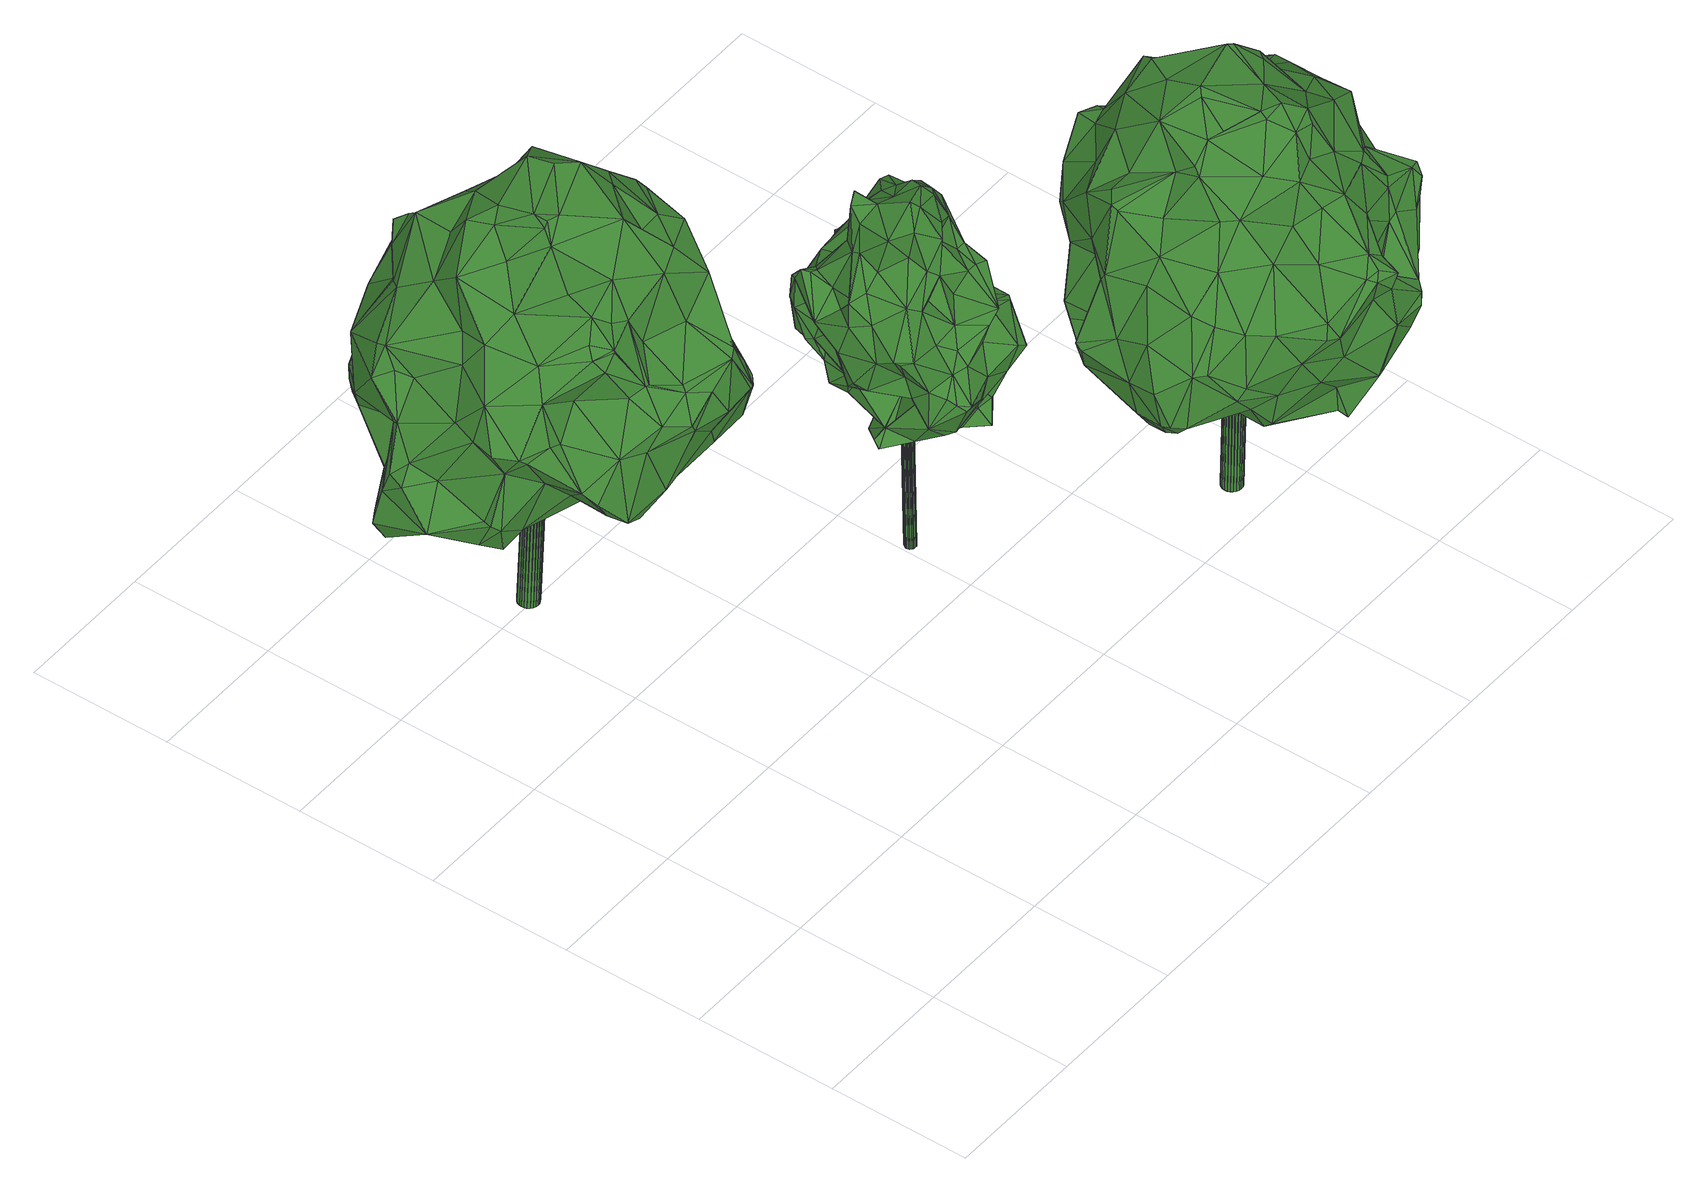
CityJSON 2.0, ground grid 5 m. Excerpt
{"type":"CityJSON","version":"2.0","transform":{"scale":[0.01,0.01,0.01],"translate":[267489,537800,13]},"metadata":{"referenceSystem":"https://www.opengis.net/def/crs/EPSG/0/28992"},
"CityObjects":{
"tree1":{"type":"SolitaryVegetationObject","attributes":{"gtid":168,"crown_width_m":11.25,"crown_median_z":23.68,"crown_r50_m":0.382,"crown_porosity":0.897,"trunk_H_m":9.99,"trunk_DBH_m":0.718,"trunk_radius_m":0.359,"trunk_base_height_m":13.69,"original_gtid":"168"},"geometry":[{"type":"Solid","lod":"3","boundaries":[[[[0,1,2]],[[3,4,5]],[[3,5,6]],[[7,8,9]],[[7,9,10]],[[11,12,13]],[[14,15,16]],[[17,18,19]],[[20,21,22]],[[23,24,25]],[[26,27,28]],[[26,28,29]],[[30,31,32]],[[25,33,34]],[[25,34,35]],[[36,37,38]],[[39,12,11]],[[40,39,11]],[[41,42,43]],[[44,45,46]],[[13,12,26]],[[41,10,9]],[[47,48,49]],[[50,49,14]],[[51,52,53]],[[54,55,56]],[[57,52,58]],[[59,60,61]],[[62,63,64]],[[35,23,25]],[[65,66,67]],[[68,47,69]],[[70,71,72]],[[73,71,70]],[[74,75,76]],[[74,76,77]],[[33,25,78]],[[79,80,81]],[[82,47,68]],[[83,84,85]],[[33,84,83]],[[86,87,88]],[[89,15,48]],[[90,91,1]],[[18,92,93]],[[17,92,18]],[[94,31,30]],[[41,9,8]],[[17,19,45]],[[45,95,17]],[[96,97,98]],[[99,100,101]],[[83,34,33]],[[93,92,42]],[[47,49,50]],[[102,103,58]],[[104,105,1]],[[106,19,107]],[[108,109,74]],[[50,110,47]],[[111,112,90]],[[113,114,32]],[[71,115,39]],[[110,69,47]],[[113,21,116]],[[117,118,102]],[[119,120,121]],[[65,122,66]],[[65,123,122]],[[124,125,67]],[[67,125,126]],[[127,128,10]],[[129,105,104]],[[25,24,78]],[[130,96,131]],[[124,67,132]],[[133,134,135]],[[84,33,78]],[[130,131,136]],[[137,130,136]],[[138,115,139]],[[138,140,115]],[[141,142,143]],[[143,142,144]],[[145,146,147]],[[148,88,149]],[[150,77,151]],[[92,152,42]],[[77,150,153]],[[76,154,77]],[[4,155,23]],[[35,34,83]],[[151,156,150]],[[16,0,56]],[[96,98,131]],[[153,150,157]],[[76,158,159]],[[158,76,75]],[[160,78,24]],[[161,104,162]],[[83,85,163]],[[155,87,24]],[[126,65,67]],[[156,151,154]],[[154,164,156]],[[165,166,80]],[[26,165,27]],[[47,167,48]],[[47,82,167]],[[48,15,49]],[[168,169,110]],[[111,170,112]],[[111,171,170]],[[46,172,106]],[[101,100,54]],[[110,50,173]],[[174,69,169]],[[110,169,69]],[[103,142,141]],[[44,175,45]],[[171,111,132]],[[61,176,126]],[[177,144,178]],[[133,179,180]],[[26,12,165]],[[63,62,181]],[[182,140,138]],[[167,82,161]],[[103,102,122]],[[147,183,18]],[[146,183,147]],[[41,184,10]],[[19,183,146]],[[19,18,183]],[[125,60,185]],[[2,164,186]],[[164,91,156]],[[2,91,164]],[[65,3,6]],[[180,134,133]],[[181,17,95]],[[63,187,168]],[[0,2,56]],[[110,173,168]],[[151,77,154]],[[32,20,22]],[[113,22,21]],[[168,188,63]],[[32,22,113]],[[135,177,35]],[[189,177,135]],[[1,91,2]],[[135,116,190]],[[135,134,189]],[[36,52,57]],[[100,62,55]],[[100,55,54]],[[191,98,81]],[[182,138,191]],[[181,95,63]],[[62,64,55]],[[192,193,96]],[[26,29,13]],[[46,13,29]],[[134,180,143]],[[89,1,15]],[[136,194,195]],[[196,197,51]],[[196,51,108]],[[198,3,176]],[[126,176,3]],[[68,192,199]],[[137,192,130]],[[130,192,96]],[[179,200,201]],[[202,72,71]],[[203,186,159]],[[48,167,162]],[[182,12,140]],[[192,137,204]],[[137,195,204]],[[123,65,178]],[[205,206,184]],[[207,208,209]],[[92,17,210]],[[30,211,212]],[[207,21,208]],[[136,195,137]],[[213,214,215]],[[213,209,214]],[[21,207,213]],[[95,187,63]],[[216,217,121]],[[205,43,152]],[[168,187,169]],[[204,195,218]],[[204,218,61]],[[160,24,87]],[[20,7,10]],[[123,178,142]],[[38,217,219]],[[108,36,219]],[[108,53,36]],[[4,220,149]],[[193,97,96]],[[221,222,223]],[[161,162,167]],[[88,148,86]],[[224,131,191]],[[195,220,218]],[[222,221,225]],[[222,225,169]],[[140,39,115]],[[180,201,38]],[[217,38,201]],[[8,226,145]],[[42,147,93]],[[48,162,89]],[[157,197,196]],[[157,196,153]],[[61,227,204]],[[60,227,61]],[[228,99,229]],[[179,133,230]],[[179,230,21]],[[45,19,172]],[[74,77,196]],[[153,196,77]],[[44,46,28]],[[94,226,31]],[[94,106,226]],[[204,161,199]],[[90,112,170]],[[79,27,165]],[[80,191,81]],[[79,165,80]],[[49,15,14]],[[16,1,0]],[[198,176,61]],[[65,6,178]],[[81,98,231]],[[202,71,40]],[[6,177,178]],[[89,162,1]],[[226,8,7]],[[20,32,7]],[[182,166,12]],[[11,202,40]],[[171,118,232]],[[171,232,170]],[[156,233,150]],[[234,139,148]],[[224,235,131]],[[236,92,237]],[[210,237,92]],[[193,174,97]],[[147,18,93]],[[31,226,7]],[[31,7,32]],[[11,13,94]],[[30,11,94]],[[136,238,194]],[[223,187,95]],[[146,107,19]],[[145,107,146]],[[226,107,145]],[[108,74,196]],[[239,163,240]],[[212,240,202]],[[239,240,212]],[[159,154,76]],[[236,152,92]],[[68,199,82]],[[157,150,233]],[[45,172,46]],[[133,135,190]],[[46,106,13]],[[208,10,209]],[[207,209,213]],[[152,236,228]],[[99,228,236]],[[99,236,237]],[[241,239,113]],[[163,239,241]],[[12,39,140]],[[87,86,73]],[[204,199,192]],[[101,203,229]],[[113,239,114]],[[161,227,60]],[[65,126,3]],[[75,74,109]],[[158,203,159]],[[54,203,101]],[[56,203,54]],[[19,106,172]],[[94,13,106]],[[145,242,8]],[[189,134,143]],[[106,107,226]],[[70,84,73]],[[87,73,84]],[[40,71,39]],[[86,148,139]],[[80,166,191]],[[182,191,166]],[[82,199,161]],[[162,104,1]],[[16,15,1]],[[188,14,243]],[[64,243,55]],[[188,243,64]],[[192,68,193]],[[197,157,233]],[[95,45,175]],[[178,144,142]],[[241,113,116]],[[83,163,241]],[[141,143,180]],[[102,58,117]],[[36,38,219]],[[42,242,147]],[[212,202,11]],[[244,245,109]],[[246,245,244]],[[246,244,205]],[[244,206,205]],[[139,115,71]],[[212,211,239]],[[114,239,211]],[[81,225,79]],[[206,121,120]],[[59,247,60]],[[60,247,185]],[[61,126,247]],[[126,125,247]],[[61,247,59]],[[185,247,125]],[[108,219,217]],[[38,141,180]],[[1,105,90]],[[225,231,248]],[[225,248,169]],[[102,118,171]],[[75,246,158]],[[23,155,24]],[[165,12,166]],[[244,216,206]],[[235,234,238]],[[210,17,249]],[[101,229,99]],[[191,138,224]],[[224,138,235]],[[14,188,173]],[[14,173,50]],[[139,234,138]],[[235,138,234]],[[69,174,193]],[[69,193,68]],[[124,132,111]],[[85,84,72]],[[72,240,85]],[[85,240,163]],[[70,72,84]],[[75,245,246]],[[109,245,75]],[[122,123,142]],[[122,142,103]],[[169,187,222]],[[63,188,64]],[[168,173,188]],[[213,179,21]],[[20,208,21]],[[53,52,36]],[[160,84,78]],[[179,213,200]],[[20,10,208]],[[67,66,132]],[[56,2,186]],[[108,51,53]],[[156,232,233]],[[91,232,156]],[[58,51,117]],[[179,201,180]],[[223,222,187]],[[131,98,191]],[[97,231,98]],[[159,186,164]],[[159,164,154]],[[149,88,155]],[[149,155,4]],[[155,88,87]],[[221,79,225]],[[95,175,223]],[[175,221,223]],[[175,79,221]],[[204,227,161]],[[131,238,136]],[[235,238,131]],[[4,198,218]],[[61,218,198]],[[91,90,232]],[[170,232,90]],[[244,109,216]],[[109,108,216]],[[217,216,108]],[[119,215,214]],[[216,121,206]],[[160,87,84]],[[203,56,186]],[[104,161,129]],[[161,60,129]],[[119,209,128]],[[10,128,209]],[[122,102,66]],[[102,171,66]],[[171,132,66]],[[51,58,52]],[[218,220,4]],[[21,190,116]],[[230,190,21]],[[230,133,190]],[[201,200,217]],[[217,200,213]],[[125,250,60]],[[124,250,125]],[[111,250,124]],[[129,60,250]],[[90,250,111]],[[90,105,250]],[[129,250,105]],[[249,17,181]],[[14,16,243]],[[158,229,203]],[[229,158,251]],[[229,251,228]],[[55,243,56]],[[16,56,243]],[[71,73,86]],[[86,139,71]],[[97,248,231]],[[97,174,248]],[[35,252,23]],[[177,6,252]],[[177,252,35]],[[5,252,6]],[[5,4,252]],[[4,23,252]],[[158,246,251]],[[152,251,205]],[[246,205,251]],[[228,251,152]],[[3,198,4]],[[81,231,225]],[[58,103,37]],[[119,214,209]],[[37,57,58]],[[38,37,141]],[[103,141,37]],[[37,36,57]],[[116,253,241]],[[116,135,253]],[[35,253,135]],[[83,241,253]],[[83,253,35]],[[148,194,234]],[[238,234,194]],[[149,194,148]],[[220,195,194]],[[220,194,149]],[[11,30,212]],[[72,202,240]],[[177,189,144]],[[143,144,189]],[[152,43,42]],[[184,41,43]],[[184,43,205]],[[100,99,254]],[[100,254,62]],[[210,249,254]],[[237,254,99]],[[210,254,237]],[[62,254,181]],[[249,181,254]],[[41,8,242]],[[41,242,42]],[[46,29,28]],[[147,242,145]],[[118,117,255]],[[51,197,255]],[[51,255,117]],[[255,197,233]],[[255,233,232]],[[255,232,118]],[[169,248,174]],[[127,10,184]],[[127,184,206]],[[121,217,215]],[[121,215,119]],[[213,215,217]],[[32,211,30]],[[114,211,32]],[[44,28,175]],[[175,28,79]],[[27,79,28]],[[128,120,119]],[[127,206,120]],[[127,120,128]],[[256,257,258]],[[256,258,259]],[[259,258,260]],[[259,260,261]],[[258,257,262]],[[258,262,260]],[[260,262,263]],[[260,263,261]],[[262,257,264]],[[262,264,263]],[[263,264,265]],[[263,265,261]],[[264,257,266]],[[264,266,265]],[[265,266,267]],[[265,267,261]],[[266,257,268]],[[266,268,267]],[[267,268,269]],[[267,269,261]],[[268,257,270]],[[268,270,269]],[[269,270,271]],[[269,271,261]],[[270,257,272]],[[270,272,271]],[[271,272,273]],[[271,273,261]],[[272,257,274]],[[272,274,273]],[[273,274,275]],[[273,275,261]],[[274,257,276]],[[274,276,275]],[[275,276,277]],[[275,277,261]],[[276,257,278]],[[276,278,277]],[[277,278,279]],[[277,279,261]],[[278,257,280]],[[278,280,279]],[[279,280,281]],[[279,281,261]],[[280,257,282]],[[280,282,281]],[[281,282,283]],[[281,283,261]],[[282,257,284]],[[282,284,283]],[[283,284,285]],[[283,285,261]],[[284,257,286]],[[284,286,285]],[[285,286,287]],[[285,287,261]],[[286,257,288]],[[286,288,287]],[[287,288,289]],[[287,289,261]],[[288,257,290]],[[288,290,289]],[[289,290,291]],[[289,291,261]],[[290,257,292]],[[290,292,291]],[[291,292,293]],[[291,293,261]],[[292,257,294]],[[292,294,293]],[[293,294,295]],[[293,295,261]],[[294,257,296]],[[294,296,295]],[[295,296,297]],[[295,297,261]],[[296,257,298]],[[296,298,297]],[[297,298,299]],[[297,299,261]],[[298,257,300]],[[298,300,299]],[[299,300,301]],[[299,301,261]],[[300,257,302]],[[300,302,301]],[[301,302,303]],[[301,303,261]],[[302,257,304]],[[302,304,303]],[[303,304,305]],[[303,305,261]],[[304,257,256]],[[304,256,305]],[[305,256,259]],[[305,259,261]]]]}]},
"tree2":{"type":"SolitaryVegetationObject","attributes":{"gtid":264,"crown_width_m":6.87,"crown_median_z":22.61,"crown_r50_m":0.306,"crown_porosity":0.912,"trunk_H_m":9.12,"trunk_DBH_m":0.391,"trunk_radius_m":0.196,"trunk_base_height_m":13.49,"original_gtid":"264"},"geometry":[{"type":"Solid","lod":"3","boundaries":[[[[306,307,308]],[[306,309,307]],[[310,311,312]],[[313,311,314]],[[315,316,317]],[[318,319,320]],[[321,322,323]],[[324,325,326]],[[327,328,329]],[[330,331,332]],[[333,334,335]],[[336,337,338]],[[339,340,341]],[[331,342,343]],[[330,342,331]],[[344,345,346]],[[318,347,348]],[[349,350,351]],[[318,352,347]],[[353,354,355]],[[356,357,358]],[[359,358,357]],[[360,361,362]],[[308,363,306]],[[364,320,319]],[[343,365,331]],[[366,367,364]],[[307,364,367]],[[368,369,370]],[[368,370,371]],[[348,372,318]],[[345,373,374]],[[375,376,377]],[[378,379,380]],[[336,381,337]],[[382,383,384]],[[385,386,339]],[[387,313,388]],[[389,390,311]],[[391,392,393]],[[394,395,396]],[[397,398,399]],[[397,400,398]],[[307,393,308]],[[341,365,339]],[[319,318,372]],[[401,402,403]],[[319,372,327]],[[340,404,405]],[[340,405,346]],[[375,406,407]],[[357,407,406]],[[408,324,409]],[[410,411,412]],[[413,396,395]],[[414,415,416]],[[417,418,419]],[[417,419,353]],[[332,331,341]],[[385,420,421]],[[310,334,422]],[[423,375,424]],[[423,376,375]],[[341,331,365]],[[386,385,399]],[[397,399,385]],[[373,344,405]],[[339,420,385]],[[425,363,426]],[[423,424,380]],[[316,427,383]],[[339,365,420]],[[329,366,364]],[[329,428,366]],[[399,398,429]],[[430,431,432]],[[360,433,361]],[[434,435,436]],[[385,421,397]],[[437,438,439]],[[440,441,430]],[[442,443,396]],[[382,378,383]],[[393,367,444]],[[445,356,446]],[[371,370,314]],[[447,448,449]],[[410,450,451]],[[396,413,442]],[[376,423,325]],[[452,437,445]],[[421,453,397]],[[348,369,454]],[[455,322,456]],[[455,382,322]],[[448,401,449]],[[457,458,459]],[[459,460,457]],[[364,461,320]],[[364,307,461]],[[462,463,426]],[[448,464,403]],[[310,312,335]],[[433,426,363]],[[310,371,465]],[[349,425,463]],[[328,466,467]],[[348,468,372]],[[395,469,413]],[[418,470,419]],[[394,471,472]],[[392,342,393]],[[343,342,392]],[[368,473,474]],[[337,388,338]],[[345,340,346]],[[371,422,354]],[[310,422,371]],[[333,475,476]],[[477,394,478]],[[439,479,315]],[[439,315,437]],[[401,448,402]],[[327,372,468]],[[431,430,441]],[[461,318,320]],[[424,375,407]],[[388,337,387]],[[480,481,482]],[[483,325,435]],[[435,484,483]],[[466,328,418]],[[466,418,450]],[[391,393,444]],[[391,444,392]],[[312,311,390]],[[406,485,486]],[[389,311,313]],[[389,313,387]],[[433,363,487]],[[308,487,363]],[[348,454,468]],[[468,328,327]],[[485,483,464]],[[393,342,308]],[[355,417,353]],[[390,488,335]],[[466,450,410]],[[433,489,361]],[[490,462,491]],[[492,350,349]],[[316,378,380]],[[383,378,316]],[[383,427,384]],[[493,494,495]],[[493,495,409]],[[454,418,328]],[[468,454,328]],[[492,463,496]],[[456,471,443]],[[497,498,499]],[[481,499,498]],[[319,327,364]],[[329,364,327]],[[370,500,352]],[[501,502,503]],[[501,503,411]],[[504,505,333]],[[506,505,504]],[[507,508,481]],[[428,509,510]],[[321,479,439]],[[511,487,308]],[[506,355,354]],[[425,512,306]],[[513,510,514]],[[420,365,515]],[[472,478,394]],[[516,478,472]],[[362,491,462]],[[433,360,517]],[[474,353,419]],[[376,483,377]],[[438,437,452]],[[506,417,355]],[[461,307,309]],[[366,444,367]],[[366,428,444]],[[427,323,384]],[[392,444,518]],[[374,361,345]],[[519,345,361]],[[392,518,513]],[[368,470,369]],[[314,465,371]],[[456,520,521]],[[462,496,463]],[[377,485,406]],[[375,377,406]],[[389,522,390]],[[522,523,390]],[[524,462,486]],[[524,486,485]],[[335,312,390]],[[448,403,402]],[[512,351,525]],[[512,525,461]],[[461,525,318]],[[525,526,318]],[[308,342,330]],[[519,489,332]],[[430,432,475]],[[476,475,432]],[[476,432,527]],[[518,444,510]],[[513,518,510]],[[510,444,428]],[[528,389,529]],[[485,448,447]],[[401,403,434]],[[530,531,397]],[[532,495,488]],[[523,532,488]],[[389,387,529]],[[493,379,494]],[[377,483,485]],[[321,323,427]],[[455,378,382]],[[393,307,367]],[[501,530,453]],[[453,533,514]],[[361,489,519]],[[501,453,502]],[[397,453,530]],[[421,534,533]],[[521,379,378]],[[521,378,455]],[[481,508,475]],[[326,325,423]],[[371,473,368]],[[451,450,440]],[[440,450,418]],[[535,507,501]],[[400,536,478]],[[537,478,516]],[[400,478,537]],[[462,447,449]],[[335,495,333]],[[519,340,345]],[[332,340,519]],[[506,422,334]],[[506,334,505]],[[322,382,384]],[[323,322,384]],[[480,482,495]],[[447,524,485]],[[314,311,465]],[[394,458,395]],[[477,458,394]],[[456,322,471]],[[322,472,471]],[[396,471,394]],[[397,477,400]],[[400,477,536]],[[417,476,527]],[[417,506,476]],[[413,538,442]],[[351,512,425]],[[511,330,332]],[[308,330,511]],[[474,473,353]],[[506,354,422]],[[537,429,398]],[[398,400,537]],[[399,429,386]],[[495,494,480]],[[349,351,425]],[[525,416,526]],[[414,381,415]],[[452,429,438]],[[537,438,429]],[[351,416,525]],[[426,463,425]],[[539,415,336]],[[539,336,526]],[[445,374,373]],[[456,521,455]],[[487,489,433]],[[425,306,363]],[[354,473,371]],[[337,381,387]],[[349,463,492]],[[433,517,426]],[[462,426,517]],[[462,449,496]],[[306,512,309]],[[357,406,359]],[[526,336,318]],[[419,470,474]],[[504,333,476]],[[504,476,506]],[[502,514,510]],[[437,356,445]],[[309,512,461]],[[348,500,369]],[[347,352,500]],[[475,508,430]],[[477,531,458]],[[511,489,487]],[[332,489,511]],[[494,379,521]],[[517,360,362]],[[365,343,515]],[[490,358,359]],[[354,353,473]],[[464,448,485]],[[324,326,423]],[[379,324,423]],[[540,324,379]],[[374,446,358]],[[356,358,446]],[[437,315,356]],[[415,381,336]],[[541,361,374]],[[541,362,361]],[[368,474,470]],[[526,416,415]],[[541,490,491]],[[492,401,434]],[[496,401,492]],[[321,439,472]],[[336,352,318]],[[314,542,313]],[[310,465,311]],[[508,507,535]],[[347,500,348]],[[410,535,411]],[[543,535,410]],[[451,535,543]],[[451,543,410]],[[451,430,535]],[[535,501,411]],[[440,417,527]],[[440,418,417]],[[445,446,374]],[[370,369,500]],[[440,430,451]],[[440,527,441]],[[527,431,441]],[[369,470,454]],[[540,409,324]],[[423,380,379]],[[531,544,459]],[[509,428,467]],[[346,405,344]],[[477,478,536]],[[373,405,452]],[[510,509,412]],[[533,513,514]],[[404,452,405]],[[509,467,466]],[[507,497,545]],[[507,545,546]],[[497,480,545]],[[459,544,547]],[[409,540,493]],[[379,493,540]],[[392,534,343]],[[502,453,514]],[[408,436,435]],[[380,424,548]],[[421,533,453]],[[356,315,317]],[[449,401,496]],[[548,317,316]],[[424,317,548]],[[528,436,408]],[[529,436,528]],[[434,436,492]],[[479,316,315]],[[479,427,316]],[[380,548,316]],[[513,534,392]],[[533,534,513]],[[530,544,531]],[[397,531,477]],[[530,501,544]],[[547,544,501]],[[539,526,415]],[[336,338,352]],[[341,340,332]],[[510,412,502]],[[410,509,466]],[[454,470,418]],[[414,492,436]],[[414,416,492]],[[528,549,389]],[[408,549,528]],[[358,490,541]],[[358,541,374]],[[429,452,404]],[[429,404,386]],[[356,317,407]],[[317,424,407]],[[388,313,542]],[[517,362,462]],[[447,462,524]],[[357,356,407]],[[481,480,499]],[[497,499,480]],[[408,325,324]],[[435,325,408]],[[421,420,515]],[[534,421,515]],[[545,494,520]],[[494,521,520]],[[343,534,515]],[[387,381,529]],[[545,460,546]],[[507,546,460]],[[438,537,516]],[[516,439,438]],[[516,472,439]],[[329,328,467]],[[329,467,428]],[[333,495,482]],[[333,482,475]],[[495,335,488]],[[475,482,481]],[[545,480,494]],[[503,502,412]],[[503,412,411]],[[390,523,488]],[[522,532,523]],[[389,532,522]],[[549,408,409]],[[445,373,452]],[[344,373,345]],[[351,492,416]],[[350,492,351]],[[386,404,339]],[[340,339,404]],[[410,412,509]],[[529,381,436]],[[414,436,381]],[[321,427,479]],[[370,352,542]],[[370,542,314]],[[541,491,362]],[[321,472,322]],[[507,498,497]],[[481,498,507]],[[507,547,501]],[[483,376,325]],[[457,469,395]],[[457,395,458]],[[459,507,460]],[[458,531,459]],[[459,547,507]],[[545,520,538]],[[460,545,538]],[[442,538,520]],[[520,456,443]],[[471,396,443]],[[535,430,508]],[[538,413,469]],[[460,538,469]],[[460,469,457]],[[310,335,334]],[[389,549,532]],[[333,505,334]],[[549,409,532]],[[406,486,359]],[[532,409,495]],[[359,486,490]],[[462,490,486]],[[338,388,542]],[[338,542,352]],[[520,443,442]],[[527,432,431]],[[434,403,435]],[[464,483,403]],[[484,403,483]],[[435,403,484]],[[550,551,552]],[[550,552,553]],[[553,552,554]],[[553,554,555]],[[552,551,556]],[[552,556,554]],[[554,556,557]],[[554,557,555]],[[556,551,558]],[[556,558,557]],[[557,558,559]],[[557,559,555]],[[558,551,560]],[[558,560,559]],[[559,560,561]],[[559,561,555]],[[560,551,562]],[[560,562,561]],[[561,562,563]],[[561,563,555]],[[562,551,564]],[[562,564,563]],[[563,564,565]],[[563,565,555]],[[564,551,566]],[[564,566,565]],[[565,566,567]],[[565,567,555]],[[566,551,568]],[[566,568,567]],[[567,568,569]],[[567,569,555]],[[568,551,570]],[[568,570,569]],[[569,570,571]],[[569,571,555]],[[570,551,572]],[[570,572,571]],[[571,572,573]],[[571,573,555]],[[572,551,574]],[[572,574,573]],[[573,574,575]],[[573,575,555]],[[574,551,576]],[[574,576,575]],[[575,576,577]],[[575,577,555]],[[576,551,578]],[[576,578,577]],[[577,578,579]],[[577,579,555]],[[578,551,580]],[[578,580,579]],[[579,580,581]],[[579,581,555]],[[580,551,582]],[[580,582,581]],[[581,582,583]],[[581,583,555]],[[582,551,584]],[[582,584,583]],[[583,584,585]],[[583,585,555]],[[584,551,586]],[[584,586,585]],[[585,586,587]],[[585,587,555]],[[586,551,588]],[[586,588,587]],[[587,588,589]],[[587,589,555]],[[588,551,590]],[[588,590,589]],[[589,590,591]],[[589,591,555]],[[590,551,592]],[[590,592,591]],[[591,592,593]],[[591,593,555]],[[592,551,594]],[[592,594,593]],[[593,594,595]],[[593,595,555]],[[594,551,596]],[[594,596,595]],[[595,596,597]],[[595,597,555]],[[596,551,598]],[[596,598,597]],[[597,598,599]],[[597,599,555]],[[598,551,550]],[[598,550,599]],[[599,550,553]],[[599,553,555]]]]}]},
"tree3":{"type":"SolitaryVegetationObject","attributes":{"gtid":214,"crown_width_m":11.05,"crown_median_z":23.76,"crown_r50_m":0.349,"crown_porosity":0.899,"trunk_H_m":10.34,"trunk_DBH_m":0.721,"trunk_radius_m":0.361,"trunk_base_height_m":13.42,"original_gtid":"214"},"geometry":[{"type":"Solid","lod":"3","boundaries":[[[[600,601,602]],[[600,602,603]],[[604,605,606]],[[607,608,609]],[[610,609,608]],[[611,612,613]],[[614,615,616]],[[617,618,619]],[[620,621,622]],[[623,624,625]],[[626,627,628]],[[629,630,631]],[[632,633,634]],[[635,636,637]],[[607,609,638]],[[639,640,641]],[[641,640,642]],[[643,644,645]],[[627,626,646]],[[647,648,649]],[[650,651,652]],[[653,654,655]],[[656,657,658]],[[659,660,661]],[[662,663,664]],[[665,666,667]],[[625,668,623]],[[607,669,608]],[[637,670,671]],[[643,672,673]],[[674,675,669]],[[676,677,678]],[[608,669,610]],[[679,641,647]],[[679,647,649]],[[632,634,680]],[[681,652,651]],[[682,683,684]],[[642,670,641]],[[685,686,672]],[[687,627,646]],[[688,689,690]],[[620,612,621]],[[647,641,637]],[[670,637,641]],[[691,692,693]],[[623,668,694]],[[695,696,697]],[[626,698,676]],[[626,628,698]],[[635,656,658]],[[635,658,699]],[[700,701,702]],[[703,704,705]],[[695,706,707]],[[631,708,709]],[[690,710,711]],[[600,665,667]],[[680,712,632]],[[630,713,631]],[[711,710,714]],[[715,713,653]],[[660,716,613]],[[620,622,717]],[[718,660,719]],[[665,600,720]],[[715,655,721]],[[624,722,696]],[[723,724,678]],[[687,646,725]],[[679,725,639]],[[641,679,639]],[[638,609,726]],[[668,665,694]],[[727,728,729]],[[730,731,732]],[[683,733,734]],[[735,736,737]],[[654,738,739]],[[740,695,697]],[[741,742,743]],[[744,715,728]],[[645,685,672]],[[718,685,660]],[[708,745,682]],[[682,684,708]],[[746,747,748]],[[749,750,751]],[[683,682,733]],[[750,752,748]],[[753,754,752]],[[613,716,611]],[[686,755,673]],[[732,756,684]],[[701,700,757]],[[757,700,758]],[[634,633,652]],[[717,622,759]],[[707,624,695]],[[747,746,760]],[[761,732,762]],[[626,676,646]],[[720,763,726]],[[610,764,609]],[[691,609,764]],[[765,689,766]],[[767,689,765]],[[686,718,768]],[[671,769,706]],[[732,770,730]],[[771,770,732]],[[772,714,617]],[[773,721,662]],[[662,675,773]],[[664,675,662]],[[681,698,673]],[[669,664,610]],[[630,653,713]],[[666,774,775]],[[645,672,643]],[[644,776,611]],[[773,675,674]],[[664,669,675]],[[732,761,756]],[[728,727,744]],[[762,777,766]],[[778,719,753]],[[779,635,699]],[[612,611,621]],[[746,754,757]],[[757,758,746]],[[714,780,711]],[[714,772,780]],[[633,632,781]],[[782,783,784]],[[732,731,762]],[[785,697,786]],[[733,682,787]],[[758,737,746]],[[715,653,655]],[[637,636,647]],[[758,735,737]],[[788,689,688]],[[788,766,689]],[[701,757,754]],[[730,736,789]],[[673,698,643]],[[787,727,790]],[[613,661,660]],[[638,790,727]],[[791,625,707]],[[647,792,648]],[[726,790,638]],[[685,716,660]],[[765,622,621]],[[718,686,685]],[[712,793,794]],[[763,795,796]],[[733,787,796]],[[669,607,729]],[[669,729,674]],[[702,701,659]],[[797,625,798]],[[797,668,625]],[[610,664,663]],[[778,799,800]],[[659,661,702]],[[645,716,685]],[[611,716,645]],[[801,802,690]],[[688,690,802]],[[718,719,778]],[[717,803,620]],[[763,787,790]],[[763,796,787]],[[804,794,793]],[[804,793,805]],[[785,806,697]],[[678,724,807]],[[712,602,632]],[[701,808,659]],[[808,660,659]],[[809,744,810]],[[809,810,745]],[[811,704,747]],[[805,793,749]],[[609,691,693]],[[748,751,750]],[[777,717,759]],[[777,759,766]],[[601,775,650]],[[812,792,647]],[[813,812,647]],[[812,814,619]],[[673,755,681]],[[709,741,629]],[[639,815,605]],[[726,763,790]],[[650,816,651]],[[817,635,818]],[[817,818,819]],[[744,727,820]],[[821,761,762]],[[821,762,822]],[[813,823,824]],[[700,803,717]],[[606,798,604]],[[620,702,613]],[[702,661,613]],[[808,719,660]],[[765,759,622]],[[620,803,702]],[[652,681,755]],[[706,740,819]],[[695,740,706]],[[698,677,676]],[[825,826,827]],[[609,693,726]],[[627,828,628]],[[678,651,816]],[[628,643,698]],[[650,775,774]],[[724,639,807]],[[639,725,807]],[[723,678,816]],[[774,829,606]],[[648,792,830]],[[636,813,647]],[[648,830,649]],[[792,831,619]],[[812,831,792]],[[701,754,808]],[[704,805,749]],[[683,811,771]],[[666,665,668]],[[825,832,833]],[[825,834,832]],[[683,705,811]],[[734,705,683]],[[754,748,752]],[[754,746,748]],[[777,762,789]],[[732,684,771]],[[694,624,623]],[[707,625,624]],[[766,759,765]],[[656,817,657]],[[776,783,611]],[[600,667,601]],[[620,613,612]],[[724,815,639]],[[765,621,767]],[[835,657,785]],[[804,805,794]],[[683,771,684]],[[735,758,700]],[[700,717,735]],[[777,735,717]],[[735,777,789]],[[836,714,784]],[[725,676,807]],[[689,767,710]],[[689,710,690]],[[704,703,837]],[[606,829,798]],[[678,807,676]],[[681,651,677]],[[838,835,739]],[[789,762,731]],[[789,731,730]],[[670,642,769]],[[670,769,671]],[[706,769,707]],[[645,644,611]],[[713,809,631]],[[713,715,809]],[[619,814,617]],[[672,686,673]],[[789,736,735]],[[635,817,656]],[[688,839,822]],[[702,803,700]],[[774,606,840]],[[687,649,830]],[[619,830,792]],[[695,624,696]],[[828,644,643]],[[828,643,628]],[[797,829,774]],[[797,798,829]],[[679,841,725]],[[687,725,841]],[[816,650,774]],[[671,818,637]],[[691,764,722]],[[756,708,684]],[[618,644,828]],[[618,776,644]],[[696,722,764]],[[708,631,745]],[[813,814,812]],[[627,619,828]],[[618,828,619]],[[827,842,825]],[[721,655,662]],[[688,822,788]],[[771,811,770]],[[794,805,704]],[[794,704,837]],[[832,699,833]],[[730,760,736]],[[617,714,836]],[[666,797,774]],[[632,602,601]],[[657,827,658]],[[666,668,797]],[[725,646,676]],[[776,618,843]],[[619,627,830]],[[627,687,830]],[[756,709,708]],[[636,823,813]],[[629,631,709]],[[618,617,836]],[[821,709,761]],[[756,761,709]],[[778,768,718]],[[766,788,822]],[[766,822,762]],[[799,752,750]],[[617,814,772]],[[614,801,825]],[[747,760,770]],[[730,770,760]],[[682,820,787]],[[737,736,760]],[[737,760,746]],[[779,823,636]],[[819,740,806]],[[809,745,631]],[[747,770,811]],[[699,824,823]],[[740,697,806]],[[658,826,833]],[[698,681,677]],[[844,741,709]],[[709,821,844]],[[674,721,773]],[[715,721,674]],[[663,785,786]],[[835,663,662]],[[662,739,835]],[[785,663,835]],[[755,634,652]],[[697,696,786]],[[603,837,703]],[[649,687,841]],[[844,616,741]],[[821,616,844]],[[802,616,839]],[[798,791,604]],[[838,845,842]],[[838,842,827]],[[618,836,843]],[[722,692,691]],[[715,744,809]],[[616,615,741]],[[605,840,606]],[[812,619,831]],[[822,839,821]],[[616,821,839]],[[778,752,799]],[[834,846,780]],[[825,846,834]],[[696,764,786]],[[610,663,786]],[[764,610,786]],[[614,616,802]],[[801,846,825]],[[778,753,752]],[[741,743,629]],[[615,742,741]],[[635,637,818]],[[753,808,754]],[[753,719,808]],[[634,847,680]],[[706,818,671]],[[819,818,706]],[[621,782,767]],[[678,677,651]],[[800,768,778]],[[755,768,634]],[[798,625,791]],[[787,820,727]],[[810,744,820]],[[810,820,682]],[[662,655,739]],[[654,739,655]],[[688,802,839]],[[686,768,755]],[[649,841,679]],[[745,810,682]],[[600,848,720]],[[600,603,848]],[[763,720,848]],[[720,726,693]],[[763,848,795]],[[603,795,848]],[[800,799,847]],[[837,603,794]],[[602,712,794]],[[602,794,603]],[[750,749,847]],[[750,847,799]],[[658,827,826]],[[638,729,607]],[[727,729,638]],[[715,674,729]],[[715,729,728]],[[795,603,703]],[[795,703,796]],[[733,796,703]],[[733,703,734]],[[650,781,601]],[[632,601,781]],[[791,769,604]],[[791,707,769]],[[657,849,785]],[[640,604,769]],[[642,640,769]],[[811,705,704]],[[667,775,601]],[[742,738,743]],[[738,654,743]],[[666,775,667]],[[703,705,734]],[[604,640,605]],[[639,605,640]],[[624,694,722]],[[847,634,768]],[[847,768,800]],[[722,694,692]],[[825,833,826]],[[814,813,824]],[[814,824,772]],[[772,824,834]],[[780,772,834]],[[843,836,784]],[[714,710,784]],[[782,710,767]],[[782,784,710]],[[739,845,838]],[[739,614,845]],[[779,699,823]],[[838,827,835]],[[835,827,657]],[[834,824,832]],[[832,824,699]],[[611,783,621]],[[658,833,699]],[[843,784,783]],[[843,783,776]],[[621,783,782]],[[801,614,802]],[[614,842,845]],[[748,747,751]],[[747,704,751]],[[749,751,704]],[[712,680,793]],[[749,793,847]],[[680,847,793]],[[825,842,614]],[[742,615,850]],[[817,806,785]],[[819,806,817]],[[851,724,723]],[[851,723,840]],[[851,840,724]],[[816,840,723]],[[774,840,816]],[[742,850,738]],[[614,850,615]],[[739,738,850]],[[739,850,614]],[[840,605,815]],[[840,815,724]],[[657,817,849]],[[785,849,817]],[[780,846,711]],[[690,711,846]],[[690,846,801]],[[635,779,636]],[[665,692,694]],[[720,692,665]],[[693,692,720]],[[652,781,650]],[[633,781,652]],[[630,629,743]],[[630,743,653]],[[654,653,743]],[[852,853,854]],[[852,854,855]],[[855,854,856]],[[855,856,857]],[[854,853,858]],[[854,858,856]],[[856,858,859]],[[856,859,857]],[[858,853,860]],[[858,860,859]],[[859,860,861]],[[859,861,857]],[[860,853,862]],[[860,862,861]],[[861,862,863]],[[861,863,857]],[[862,853,864]],[[862,864,863]],[[863,864,865]],[[863,865,857]],[[864,853,866]],[[864,866,865]],[[865,866,867]],[[865,867,857]],[[866,853,868]],[[866,868,867]],[[867,868,869]],[[867,869,857]],[[868,853,870]],[[868,870,869]],[[869,870,871]],[[869,871,857]],[[870,853,872]],[[870,872,871]],[[871,872,873]],[[871,873,857]],[[872,853,874]],[[872,874,873]],[[873,874,875]],[[873,875,857]],[[874,853,876]],[[874,876,875]],[[875,876,877]],[[875,877,857]],[[876,853,878]],[[876,878,877]],[[877,878,879]],[[877,879,857]],[[878,853,880]],[[878,880,879]],[[879,880,881]],[[879,881,857]],[[880,853,882]],[[880,882,881]],[[881,882,883]],[[881,883,857]],[[882,853,884]],[[882,884,883]],[[883,884,885]],[[883,885,857]],[[884,853,886]],[[884,886,885]],[[885,886,887]],[[885,887,857]],[[886,853,888]],[[886,888,887]],[[887,888,889]],[[887,889,857]],[[888,853,890]],[[888,890,889]],[[889,890,891]],[[889,891,857]],[[890,853,892]],[[890,892,891]],[[891,892,893]],[[891,893,857]],[[892,853,894]],[[892,894,893]],[[893,894,895]],[[893,895,857]],[[894,853,896]],[[894,896,895]],[[895,896,897]],[[895,897,857]],[[896,853,898]],[[896,898,897]],[[897,898,899]],[[897,899,857]],[[898,853,900]],[[898,900,899]],[[899,900,901]],[[899,901,857]],[[900,853,852]],[[900,852,901]],[[901,852,855]],[[901,855,857]]]]}]}
},
"vertices":[
[1093,1818,1051],[1065,1824,899],[1113,1926,1091],[573,2120,735],[385,1990,738],[473,2178,824],[488,2249,729],[411,2189,1430],[527,2155,1614],[542,2224,1513],[554,2365,1505],[215,1848,1256],[320,1712,1262],[368,1765,1353],[1061,1561,1059],[1122,1586,937],[1083,1803,1063],[773,1753,1662],[634,1887,1707],[571,1870,1634],[380,2304,1362],[307,2422,1167],[229,2265,1269],[282,2060,757],[144,1980,747],[86,2114,700],[471,1638,1368],[532,1604,1377],[536,1607,1382],[491,1666,1403],[298,1996,1281],[352,2037,1356],[225,2231,1282],[20,2121,767],[45,2133,794],[218,2228,790],[657,2351,1111],[664,2292,942],[619,2441,1080],[196,1705,1126],[149,1773,1136],[654,2218,1602],[739,2088,1756],[777,2181,1615],[599,1666,1414],[664,1711,1518],[553,1703,1452],[1047,1511,790],[1062,1572,788],[1109,1558,923],[1001,1441,1028],[928,2272,1036],[805,2228,1079],[882,2276,1129],[1115,1924,1421],[1095,1734,1293],[1131,1870,1176],[670,2253,972],[756,2308,894],[734,1946,582],[778,1912,634],[623,1923,639],[1022,1710,1501],[1005,1607,1353],[1073,1685,1302],[642,2229,733],[836,2254,726],[728,2172,778],[877,1489,818],[964,1418,1011],[155,1806,852],[200,1763,1039],[133,1964,946],[147,1775,854],[1019,2375,1199],[1030,2326,1318],[1133,2228,1223],[1177,2306,1125],[55,2100,694],[602,1538,1224],[553,1563,1199],[580,1459,1120],[936,1602,684],[53,2111,880],[22,1920,835],[43,2029,948],[169,1751,832],[154,1824,747],[221,1784,701],[1051,1638,809],[1005,2025,780],[1027,1994,946],[825,1952,1745],[751,1995,1770],[319,1927,1386],[823,1636,1467],[617,1472,826],[679,1411,1057],[535,1482,1036],[1046,1913,1528],[1067,1890,1495],[1107,1943,1436],[838,2258,728],[664,2422,742],[886,1779,727],[927,1861,874],[437,1907,1436],[504,1985,1558],[915,2356,1165],[933,2339,1252],[976,1419,1017],[974,2072,771],[1008,2057,767],[173,2244,1180],[219,2191,1205],[221,1693,1101],[228,2347,1017],[797,2279,891],[919,2228,785],[576,2466,1403],[639,2410,1381],[646,2429,1330],[647,2392,720],[581,2346,680],[808,2098,823],[732,1969,652],[635,2073,668],[624,2344,1472],[585,2416,1448],[859,1814,720],[521,1499,766],[432,1475,826],[891,2199,736],[402,2501,916],[390,2490,876],[268,2365,930],[497,1548,748],[532,1555,741],[335,1575,963],[302,1688,966],[297,1665,1128],[527,2314,918],[603,2388,728],[456,2487,869],[437,2378,852],[551,2069,1625],[592,1910,1670],[612,1967,1681],[277,1754,756],[311,1801,727],[1180,2265,1066],[1179,2241,1092],[855,2156,1669],[1159,2301,1088],[1155,2203,1186],[291,1947,737],[1120,2114,1002],[1105,2291,1029],[1019,2218,1390],[1108,2160,1254],[142,1979,751],[871,1724,664],[1008,1665,770],[62,2090,953],[1081,2068,1051],[493,1608,1322],[453,1695,1188],[966,1611,693],[894,1427,1229],[863,1412,1214],[1016,2090,762],[923,2197,716],[577,1810,1465],[1010,1479,1064],[825,1396,1034],[659,1648,1390],[606,2060,679],[372,2289,804],[545,2325,686],[471,2480,1102],[461,2515,916],[895,1656,1512],[344,1664,1108],[607,1911,1688],[694,2288,1531],[755,1947,620],[1097,2028,1299],[864,1585,1270],[974,1539,1207],[373,2466,849],[269,2381,1014],[443,1515,1055],[661,1509,784],[810,1450,935],[502,1661,785],[560,1677,735],[1011,2365,1162],[1030,2306,992],[579,2072,721],[824,1597,782],[525,2495,1142],[582,2470,1113],[172,1860,1133],[1122,2008,1342],[658,1700,736],[818,2234,1526],[702,2356,1365],[476,2388,1280],[419,2348,1337],[537,2442,1343],[883,1875,1653],[243,2134,1189],[208,1954,1133],[504,2506,1167],[565,2454,1350],[585,2448,1335],[686,2363,1226],[697,2493,1164],[564,1866,753],[683,2463,1143],[528,1827,780],[618,1537,1220],[714,1484,1177],[708,1629,1276],[341,1519,941],[700,1463,1168],[381,2082,1528],[755,1839,734],[971,2036,1546],[1019,2023,1456],[338,2391,1010],[660,1408,1092],[1032,2153,850],[1086,2203,954],[398,1665,857],[407,1534,842],[935,1964,1616],[938,1934,1632],[443,1587,800],[154,2132,1070],[102,2046,994],[177,2161,1044],[604,2093,1652],[1058,1762,1197],[859,2263,1291],[942,2303,1303],[994,2250,1385],[736,1949,584],[771,1417,1145],[896,1776,1512],[787,1908,834],[902,2127,1499],[291,2114,796],[271,2208,960],[974,1776,1519],[955,2215,902],[661,1994,68],[625,1995,69],[660,2003,68],[686,1969,1067],[685,1979,1068],[650,1970,1068],[657,2012,69],[681,1987,1068],[651,2020,69],[676,1995,1068],[644,2026,69],[669,2001,1069],[635,2029,70],[660,2005,1069],[626,2031,70],[651,2006,1069],[617,2030,70],[642,2005,1069],[608,2027,70],[633,2002,1070],[600,2021,70],[625,1996,1070],[594,2014,70],[619,1989,1070],[591,2005,70],[616,1980,1069],[589,1996,70],[614,1971,1069],[590,1987,70],[615,1962,1069],[593,1978,69],[618,1953,1069],[599,1970,69],[624,1945,1068],[606,1964,69],[631,1940,1068],[615,1961,68],[640,1936,1068],[624,1959,68],[649,1934,1067],[633,1960,68],[658,1935,1067],[642,1964,68],[667,1939,1067],[650,1969,68],[675,1944,1067],[656,1976,68],[680,1951,1067],[659,1985,68],[684,1960,1067],
[1249,1098,1087],[1277,1044,1095],[1370,1141,1193],[1249,1073,1089],[1521,1240,601],[1485,1260,616],[1536,1280,553],[1358,1199,632],[1369,1171,626],[1579,1585,1071],[1636,1607,962],[1521,1586,1006],[1303,1007,824],[1355,942,920],[1343,969,937],[1677,1593,1038],[1741,1573,965],[1700,1659,977],[1486,1429,835],[1436,1501,840],[1463,1483,855],[1386,910,910],[1528,957,901],[1459,979,982],[1487,1223,1270],[1489,1204,1381],[1427,1254,1364],[1626,1227,719],[1579,1228,679],[1581,1291,644],[1288,1158,756],[1239,1164,740],[1234,1141,721],[1662,1311,1384],[1529,1373,1374],[1564,1275,1412],[1499,1163,1238],[1557,1149,1335],[1520,1452,1388],[1476,1432,1372],[1519,1450,1390],[1381,1007,742],[1410,986,746],[1232,1238,936],[1244,1228,913],[1253,1198,912],[1324,1075,722],[1600,994,625],[1539,1061,625],[1601,997,625],[1510,1569,1092],[1457,1580,1043],[1407,1511,1130],[1348,1557,1112],[1339,1307,1148],[1418,1383,1253],[1382,1429,1109],[1301,1220,1130],[1399,991,986],[1578,1248,1395],[1456,1017,1028],[1407,1058,1063],[1430,1053,741],[1421,1023,745],[1412,1089,681],[1493,1092,624],[1372,915,897],[1545,1426,1344],[1480,1449,1219],[1450,1597,988],[1406,1587,834],[1385,1590,978],[1684,1579,942],[1596,1482,912],[1571,1539,909],[1289,1162,755],[1712,1603,952],[1693,1630,960],[1700,1659,974],[1710,1304,1343],[1685,1359,1364],[1329,1253,670],[1233,1143,719],[1485,1262,618],[1536,1282,555],[1483,1147,1138],[1533,1141,1207],[1418,1120,1157],[1832,1494,1091],[1882,1386,1006],[1884,1448,952],[1771,1314,1263],[1744,1398,1270],[1734,1366,1320],[1740,1400,1259],[1322,1331,851],[1372,1446,864],[1355,1440,824],[1623,1382,1328],[1545,1426,1347],[1372,1582,993],[1458,1582,1042],[1462,1405,741],[1549,1388,759],[1748,1040,1006],[1758,1052,1010],[1654,1038,1072],[1887,1351,971],[1325,1299,833],[1413,1186,806],[1353,1230,901],[1636,1020,703],[1651,977,821],[1633,1019,703],[1681,1274,1354],[1687,1225,1289],[1553,1100,643],[1485,1522,856],[1487,1592,992],[1248,1163,1046],[1275,1287,1105],[1698,1661,976],[1564,979,1072],[1691,1424,1301],[1748,1142,844],[1774,1065,767],[1743,1134,821],[1294,1301,1180],[1314,1389,791],[1414,1430,761],[1330,1330,772],[1610,1512,1204],[1728,1515,1246],[1685,1557,1124],[1716,1041,802],[1773,1062,768],[1849,1420,914],[1820,1443,921],[1500,1060,1075],[1543,1476,1225],[1518,1458,1115],[1359,1460,955],[1350,1473,897],[1352,1397,975],[1704,945,904],[1690,1005,901],[1652,1452,1292],[1705,1179,1194],[1502,960,820],[1700,1573,942],[1744,1503,935],[1854,1368,993],[1810,1362,1032],[1755,1335,1025],[1808,1373,938],[1321,1020,955],[1275,1416,1053],[1256,1312,1001],[1347,1505,879],[1443,1208,683],[1668,949,929],[1586,1020,965],[1487,950,842],[1884,1350,971],[1583,1042,775],[1777,1477,958],[1740,1532,1086],[1537,1059,628],[1588,1038,681],[1713,1187,803],[1701,1129,770],[1772,1383,1120],[1788,1490,1149],[1632,1596,1069],[1673,1359,848],[1686,1201,860],[1667,1215,801],[1382,1537,850],[1390,1508,853],[1357,1553,975],[1347,1545,1107],[1341,1271,1204],[1580,1293,644],[1416,1352,1267],[1333,1511,1172],[1350,1489,1163],[1284,1295,851],[1642,1373,841],[1680,1372,847],[1640,1338,767],[1288,1351,985],[1684,1328,981],[1643,1219,961],[1596,1313,918],[1384,1039,723],[1735,1168,1040],[1709,1098,1162],[1677,1092,1059],[1624,1225,720],[1579,1196,703],[1605,1091,666],[1729,1234,992],[1730,1169,869],[1638,1024,1054],[1619,984,1098],[1409,1279,1236],[1326,1115,962],[1630,1108,1173],[1668,1108,1172],[1616,1197,1333],[1786,1490,1149],[1347,1371,1077],[1577,1123,1110],[1452,1380,1345],[1779,1406,906],[1721,1464,934],[1528,1273,602],[1564,1289,646],[1391,1464,1054],[1327,1089,888],[1339,1079,866],[1762,1069,755],[1447,1278,742],[1379,1254,724],[1759,1264,1157],[1767,1306,1128],[1560,1297,671],[1675,1184,1186],[1597,1202,1279],[1733,1150,882],[1732,1408,1140],[1755,1501,1251],[1839,1402,919],[1312,1147,747],[1498,1400,821],[1378,1484,1152],[1347,1134,710],[1655,1059,904],[1761,1276,1134],[1740,1354,884],[1724,1347,987],[1736,1271,1120],[1523,1584,1005],[1544,1298,717],[1545,1245,49],[1525,1245,49],[1544,1251,49],[1549,1269,961],[1549,1274,961],[1530,1268,961],[1542,1255,49],[1547,1279,961],[1539,1259,48],[1543,1283,961],[1534,1262,48],[1539,1286,961],[1530,1264,48],[1535,1287,961],[1524,1265,48],[1529,1288,961],[1519,1264,48],[1524,1287,961],[1515,1262,49],[1520,1285,961],[1511,1258,49],[1516,1282,961],[1508,1254,49],[1513,1278,961],[1506,1250,49],[1511,1273,961],[1505,1245,49],[1510,1268,961],[1506,1239,49],[1511,1263,962],[1508,1235,49],[1513,1258,962],[1512,1231,49],[1516,1254,962],[1516,1228,49],[1521,1251,962],[1520,1226,49],[1525,1249,962],[1526,1226,49],[1530,1249,962],[1530,1226,49],[1536,1250,962],[1535,1228,49],[1540,1252,962],[1539,1232,49],[1544,1255,962],[1542,1236,49],[1547,1259,961],[1544,1240,49],[1549,1264,961],
[2107,449,1398],[2287,362,1471],[2242,465,1470],[2105,601,1493],[2405,106,1088],[2433,132,1110],[2426,98,1143],[1736,489,938],[1762,449,804],[1811,404,999],[1804,419,786],[2827,875,1138],[2786,935,1165],[2786,954,1234],[2288,831,720],[2236,784,891],[2287,873,883],[2754,690,787],[2750,646,990],[2763,480,911],[2622,998,1193],[2674,928,1016],[2549,969,1130],[2119,131,1076],[2075,192,979],[2162,115,1063],[2847,347,1145],[2890,395,1025],[2830,484,1120],[1996,982,854],[1983,983,851],[1937,980,892],[2384,448,1552],[2461,446,1534],[2483,480,1560],[2456,320,650],[2626,353,743],[2556,191,733],[1768,540,1087],[2582,138,977],[2562,113,955],[2646,208,844],[2546,102,918],[2827,616,1270],[2786,753,1109],[2834,752,1243],[2832,315,1114],[2734,295,716],[2878,384,761],[2853,343,782],[2394,273,1390],[2584,357,1327],[2510,401,1407],[1917,927,808],[2015,824,707],[1991,789,709],[2343,323,636],[2172,455,635],[2342,505,703],[2722,956,1310],[2822,862,1309],[2777,954,1255],[1895,572,656],[1974,427,765],[1868,501,673],[2108,323,1288],[2252,263,1215],[2258,365,1308],[2132,138,1132],[1756,479,799],[2566,157,782],[2363,109,780],[2828,691,1306],[2774,539,1377],[1769,578,786],[1855,537,666],[2808,334,1157],[2687,335,1212],[2659,311,1196],[2667,232,861],[2413,525,1609],[2632,383,1327],[1947,885,1196],[1985,935,1329],[2058,1076,1155],[2836,817,1294],[2736,649,1404],[2874,356,972],[2451,1026,790],[2507,1036,808],[2514,874,826],[1840,368,1006],[1969,324,1101],[1899,386,1150],[2022,248,1101],[2147,174,859],[2053,265,824],[2064,295,683],[2714,443,1253],[2537,497,684],[2604,1080,1271],[2617,1017,1366],[2677,999,1306],[2113,695,1453],[2175,804,1555],[2071,837,1399],[2343,106,778],[2206,132,945],[1996,1002,1079],[2134,1037,978],[2641,891,742],[2602,829,652],[2337,523,1598],[1930,954,840],[2657,853,693],[1806,806,827],[2830,848,1284],[2553,1081,1196],[2656,779,1436],[2646,810,1444],[1989,441,1275],[1935,728,821],[1943,302,913],[2459,278,1235],[2628,285,1097],[2757,281,1052],[1857,443,1195],[1778,662,1038],[1736,762,960],[1754,597,911],[2283,1191,1288],[2259,1191,1182],[2205,1188,1147],[1934,802,1390],[1986,841,1393],[2387,1125,1252],[2321,1148,1312],[2325,1117,1325],[2044,791,746],[2079,708,712],[2261,203,738],[2056,913,894],[2042,804,807],[2023,900,810],[1747,793,970],[1980,893,1102],[2380,1019,1544],[2268,1002,1487],[2364,976,1572],[2310,750,1628],[2505,801,1625],[2308,878,1582],[2529,817,1585],[2544,833,1526],[2489,959,1477],[2658,514,1443],[2103,1124,1096],[2506,1006,1410],[2451,1039,1336],[2456,1110,1076],[2306,1113,1330],[2155,1156,1081],[2356,1212,1076],[1930,616,1286],[1916,315,875],[2527,1048,941],[2470,1130,929],[2696,923,867],[2634,603,1446],[2437,107,915],[2266,1113,1300],[2174,1042,1252],[2660,730,696],[1842,587,680],[2386,178,1207],[2329,309,1364],[2761,757,1086],[2439,1175,1111],[2586,739,1570],[2569,460,702],[2593,797,648],[2398,409,1454],[2703,900,872],[2690,868,1017],[2692,869,865],[2068,329,649],[1982,314,792],[1856,767,1184],[2392,1133,869],[2333,1182,1258],[1867,618,1214],[2379,156,1036],[2869,414,766],[2348,555,1605],[2205,644,1545],[2023,673,1343],[1933,776,1381],[2324,138,1169],[2347,115,1152],[2520,786,1623],[2558,702,1580],[2392,791,766],[2362,877,819],[2612,1072,1259],[2268,628,1535],[2285,729,1613],[2265,200,642],[2661,286,1111],[2631,928,1396],[1934,800,906],[1899,813,1107],[2167,964,1433],[2630,452,728],[2637,472,702],[2686,615,747],[2484,210,1016],[2466,246,1273],[2301,264,620],[2390,216,683],[2282,175,616],[1858,783,1152],[2245,1026,978],[2371,1124,885],[2600,461,700],[2559,515,692],[2373,702,645],[2317,621,648],[2274,612,649],[2785,518,1104],[2373,131,1174],[2874,392,949],[2669,375,842],[2433,670,734],[2361,660,653],[2526,708,732],[2115,540,640],[2735,717,821],[2119,629,1509],[2212,618,683],[2382,967,917],[2437,167,1167],[2679,311,861],[2332,717,680],[2652,799,886],[2232,905,982],[2272,702,749],[2520,757,732],[2455,625,1599],[2077,501,1385],[2135,391,696],[2120,713,777],[2429,197,1169],[2361,644,42],[2325,645,42],[2360,654,42],[2370,624,1076],[2368,633,1076],[2334,625,1076],[2357,662,42],[2365,642,1076],[2351,670,42],[2360,650,1077],[2344,676,42],[2352,656,1077],[2335,680,43],[2343,659,1077],[2326,681,43],[2334,661,1077],[2316,680,43],[2325,660,1077],[2308,677,43],[2316,656,1077],[2300,671,43],[2309,651,1077],[2294,664,43],[2303,643,1077],[2290,655,42],[2299,635,1077],[2289,646,42],[2297,626,1077],[2290,636,42],[2299,616,1076],[2293,628,42],[2302,607,1076],[2299,620,42],[2308,600,1076],[2306,614,41],[2315,594,1076],[2315,610,41],[2324,590,1076],[2324,609,41],[2333,589,1076],[2334,610,41],[2342,590,1076],[2342,614,41],[2351,593,1076],[2350,619,41],[2359,599,1076],[2356,626,41],[2364,606,1076],[2360,635,41],[2368,615,1076]
]}
